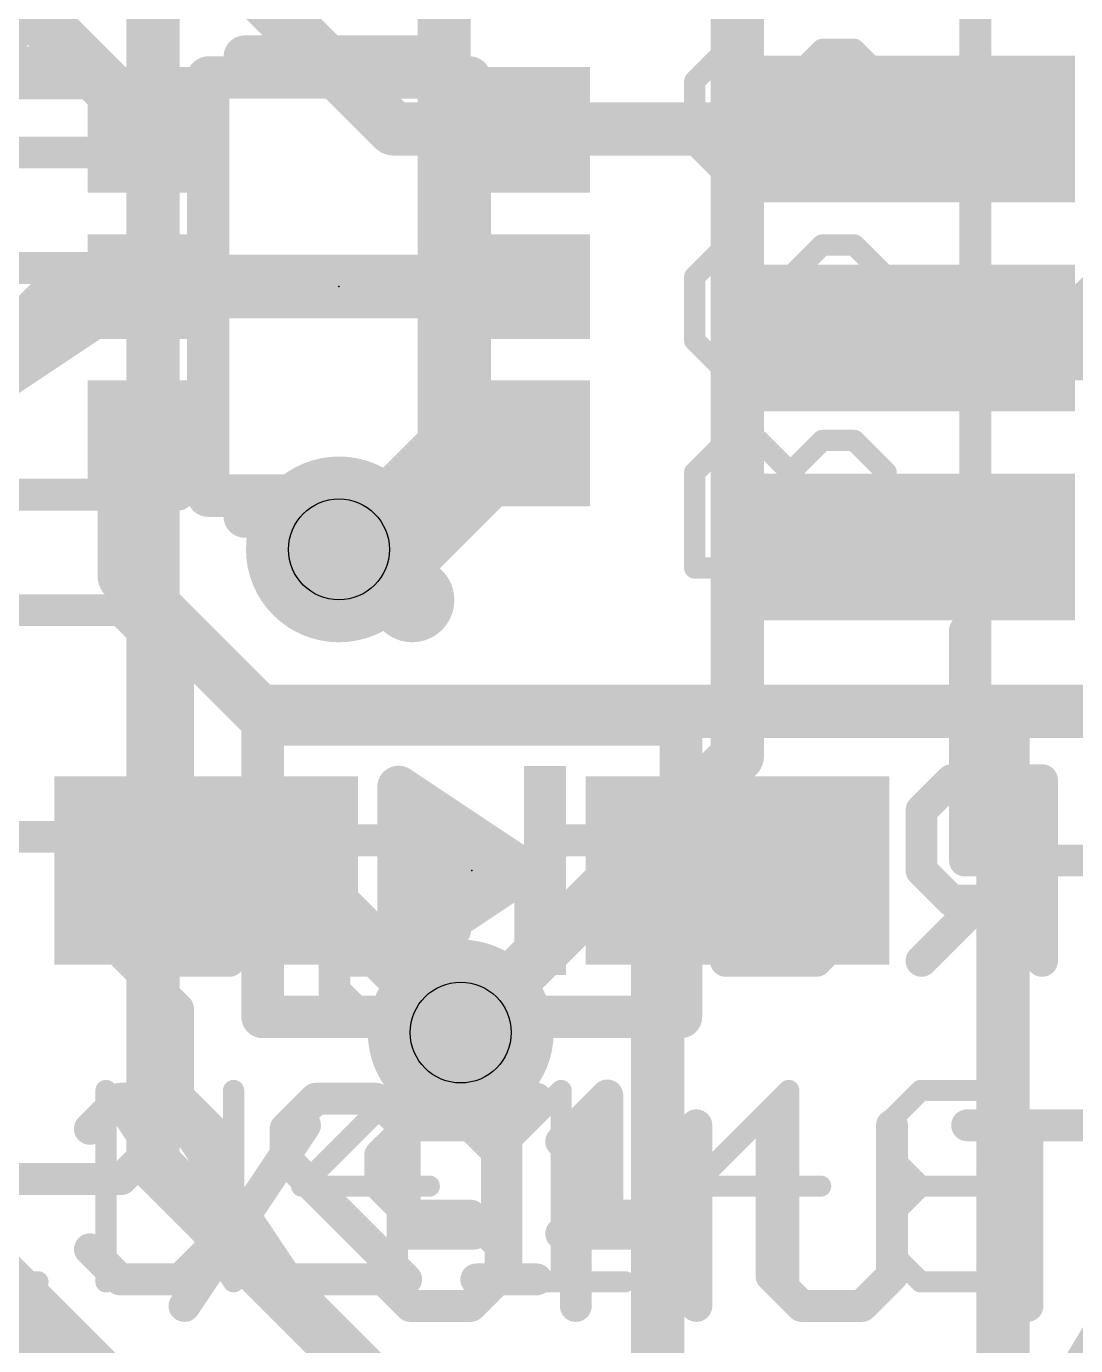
# Model space of a CAD drawing. Extents: x -1.9 to 34.1, y -8.2 to 17.9.
# Drawn here: x 16.03 to 21.05, y 3.57 to 9.88 of the extents above; entities that cross this region are included whole.
import ezdxf

# ---------------------------------------------------------------- set-up
doc = ezdxf.new("R2010")
doc.units = 0
for name, color, linetype in [('1', 12, 'CONTINUOUS'), ('16', 5, 'CONTINUOUS'), ('18', 110, 'CONTINUOUS'), ('21', 40, 'CONTINUOUS'), ('22', 6, 'CONTINUOUS'), ('23', 53, 'CONTINUOUS'), ('25', 253, 'CONTINUOUS'), ('27', 253, 'CONTINUOUS'), ('29', 253, 'CONTINUOUS'), ('31', 253, 'CONTINUOUS'), ('39', 12, 'CONTINUOUS'), ('40', 132, 'CONTINUOUS'), ('41', 12, 'CONTINUOUS'), ('42', 132, 'CONTINUOUS'), ('44', 253, 'CONTINUOUS'), ('51', 253, 'CONTINUOUS')]:
    doc.layers.add(name, color=color, linetype=linetype)

# ---------------------------------------------------------------- blocks, each defined once
blk = doc.blocks.new('RECT')
blk.add_solid([(-0.5, -0.5), (0.5, -0.5), (-0.5, 0.5), (0.5, 0.5)])
blk = doc.blocks.new('ROUNDV')
at = {"const_width": 0.5}
blk.add_lwpolyline([(0, -0.25, 1), (0, 0.25, 1), (0, -0.25)], format="xyb", dxfattribs=at)

msp = doc.modelspace()

# ---------------------------------------------------------------- linework, layer by layer
at = {"layer": '1'}
for points, const_width in [([(16.764, 10.414), (17.788, 9.39)], 0.254), ([(15.845, 10.167), (16.353, 9.659)], 0.254), ([(14.9456, 9.659), (16.353, 9.659)], 0.254), ([(16.353, 9.659), (16.626, 9.386)], 0.254), ([(17.788, 9.39), (18.43, 9.39)], 0.254), ([(18.426, 9.386), (18.43, 9.39)], 0.254), ([(18.43, 9.39), (20.219, 9.39)], 0.254), ([(21.0773, 8.39), (21.9583, 9.271)], 0.4064), ([(16.256, 8.636), (15.113, 7.493)], 0.3048), ([(16.626, 8.636), (16.256, 8.636)], 0.3048), ([(16.626, 8.636), (18.426, 8.636)], 0.3048), ([(20.219, 8.39), (21.0773, 8.39)], 0.4064), ([(16.626, 7.886), (16.499, 7.759)], 0.254), ([(17.9187, 7.3787), (18.426, 7.886)], 0.254), ([(16.499, 7.759), (16.499, 7.25)], 0.254), ([(17.526, 7.3787), (17.9187, 7.3787)], 0.254), ([(16.499, 7.25), (17.145, 6.604)], 0.254), ([(17.145, 6.604), (20.701, 6.604)], 0.254), ([(20.701, 6.604), (22.098, 6.604)], 0.254), ([(20.701, 6.604), (20.701, 1.778)], 0.254), ([(17.3336, 5.842), (16.891, 5.842)], 0.254), ([(18.1083, 5.0673), (17.3336, 5.842)], 0.254), ([(19.05, 5.461), (19.431, 5.842)], 0.254), ([(19.05, 2.54), (19.05, 5.461)], 0.254), ([(16.51, 3.087), (15.24, 4.357)], 0.254)]:
    msp.add_lwpolyline(points, dxfattribs=dict(at, const_width=const_width))
for points, const_width in [([(16.3979, 9.7039, 1), (16.3081, 9.6141)], 0.127), ([(16.353, 9.5955, 1), (16.353, 9.7225)], 0.127), ([(16.3081, 9.6141, 1), (16.3979, 9.7039)], 0.127), ([(16.5811, 9.3411, 1), (16.6709, 9.4309)], 0.127), ([(17.788, 9.4535, 1), (17.788, 9.3265)], 0.127), ([(17.7431, 9.3451, 1), (17.8329, 9.4349)], 0.127), ([(18.3811, 9.4309, 1), (18.4709, 9.3411)], 0.127), ([(18.43, 9.4535, 1), (18.43, 9.3265)], 0.127), ([(18.4749, 9.3451, 1), (18.3851, 9.4349)], 0.127), ([(18.43, 9.3265, 1), (18.43, 9.4535)], 0.127), ([(20.219, 9.3265, 1), (20.219, 9.4535)], 0.127), ([(16.256, 8.7122, 1), (16.256, 8.5598)], 0.1524), ([(16.3099, 8.5821, 1), (16.2021, 8.6899)], 0.1524), ([(16.626, 8.7122, 1), (16.626, 8.5598)], 0.1524), ([(16.626, 8.5598, 1), (16.626, 8.7122)], 0.1524), ([(18.426, 8.5598, 1), (18.426, 8.7122)], 0.1524), ([(20.219, 8.4916, 1), (20.219, 8.2884)], 0.2032), ([(21.0773, 8.2884, 1), (21.0773, 8.4916)], 0.2032), ([(21.0055, 8.4618, 1), (21.1491, 8.3182)], 0.2032), ([(16.6709, 7.8411, 1), (16.5811, 7.9309)], 0.127), ([(18.4709, 7.8411, 1), (18.3811, 7.9309)], 0.127), ([(16.5625, 7.759, 1), (16.4355, 7.759)], 0.127), ([(16.4541, 7.8039, 1), (16.5439, 7.7141)], 0.127), ([(17.526, 7.4422, 1), (17.526, 7.3152)], 0.127), ([(17.8738, 7.4236, 1), (17.9636, 7.3338)], 0.127), ([(17.9187, 7.3152, 1), (17.9187, 7.4422)], 0.127), ([(16.5439, 7.2949, 1), (16.4541, 7.2051)], 0.127), ([(16.4355, 7.25, 1), (16.5625, 7.25)], 0.127), ([(17.145, 6.6675, 1), (17.145, 6.5405)], 0.127), ([(17.1001, 6.5591, 1), (17.1899, 6.6489)], 0.127), ([(20.701, 6.6675, 1), (20.701, 6.5405)], 0.127), ([(20.7645, 6.604, 1), (20.6375, 6.604)], 0.127), ([(20.701, 6.5405, 1), (20.701, 6.6675)], 0.127), ([(16.891, 5.9055, 1), (16.891, 5.7785)], 0.127), ([(17.3785, 5.8869, 1), (17.2887, 5.7971)], 0.127), ([(17.3336, 5.7785, 1), (17.3336, 5.9055)], 0.127), ([(19.4759, 5.7971, 1), (19.3861, 5.8869)], 0.127), ([(19.1135, 5.461, 1), (18.9865, 5.461)], 0.127), ([(19.0051, 5.5059, 1), (19.0949, 5.4161)], 0.127), ([(18.0634, 5.0224, 1), (18.1532, 5.1122)], 0.127)]:
    msp.add_lwpolyline(points, format="xyb", dxfattribs=dict(at, const_width=const_width))
at = {"layer": '16', "const_width": 0.254}
for points in [[(19.431, 10.922), (19.431, 6.39)], [(18.0293, 10.3713), (18.0293, 7.882)], [(16.637, 10.033), (16.637, 4.445)], [(18.0293, 7.882), (17.526, 7.3787)], [(19.431, 6.39), (18.1083, 5.0673)], [(14.224, 5.588), (16.51, 3.302)], [(17.7292, 3.3528), (16.637, 4.445)]]:
    msp.add_lwpolyline(points, dxfattribs=at)
at = {"layer": '16', "const_width": 0.127}
for points in [[(18.0742, 7.8371, 1), (17.9844, 7.9269)], [(17.9658, 7.882, 1), (18.0928, 7.882)], [(17.4811, 7.4236, 1), (17.5709, 7.3338)], [(19.4759, 6.3451, 1), (19.3861, 6.4349)], [(19.3675, 6.39, 1), (19.4945, 6.39)], [(18.0634, 5.1122, 1), (18.1532, 5.0224)], [(16.6819, 4.4899, 1), (16.5921, 4.4001)], [(16.5735, 4.445, 1), (16.7005, 4.445)]]:
    msp.add_lwpolyline(points, format="xyb", dxfattribs=at)
at = {"layer": '21'}
for points, const_width in [([(17.076, 9.736), (17.976, 9.736)], 0.2032), ([(17.076, 7.536), (17.976, 7.536)], 0.2032), ([(20.519, 5.89), (20.519, 6.99)], 0.1524), ([(17.161, 6.542), (19.161, 6.542)], 0.2032), ([(17.811, 5.442), (17.811, 6.242)], 0.2032), ([(17.811, 6.242), (18.411, 5.842)], 0.2032), ([(17.961, 5.642), (17.961, 6.042)], 0.2032), ([(17.961, 6.042), (18.261, 5.842)], 0.2032), ([(18.411, 5.842), (17.811, 5.442)], 0.2032), ([(17.961, 5.8928), (18.1848, 5.8928)], 0.2032), ([(18.261, 5.842), (17.961, 5.642)], 0.2032), ([(23.119, 5.89), (20.519, 5.89)], 0.1524), ([(17.961, 5.6896), (18.0324, 5.6896)], 0.2032), ([(19.161, 5.142), (17.161, 5.142)], 0.2032), ([(16.7874, 4.6235), (17.3636, 3.7592)], 0.1524), ([(17.3636, 4.6235), (16.7874, 3.7592)], 0.1524), ([(17.867, 4.6235), (17.7229, 4.4795)], 0.1524), ([(18.1551, 4.6235), (17.867, 4.6235)], 0.1524), ([(18.2991, 4.4795), (18.1551, 4.6235)], 0.1524), ([(18.6584, 3.7592), (18.6584, 4.6235)], 0.1524), ([(19.2347, 4.6235), (19.2347, 3.7592)], 0.1524), ([(19.594, 4.6235), (19.594, 3.9033)], 0.1524), ([(20.1702, 3.9033), (20.1702, 4.6235)], 0.1524), ([(20.5295, 4.6235), (21.1057, 4.6235)], 0.1524), ([(20.8176, 3.7592), (20.8176, 4.6235)], 0.1524), ([(17.7229, 4.4795), (17.7229, 4.3354)], 0.1524), ([(17.7229, 4.3354), (17.867, 4.1914)], 0.1524), ([(17.867, 4.1914), (18.1551, 4.1914)], 0.1524), ([(18.1551, 4.1914), (18.2991, 4.0473)], 0.1524), ([(18.6584, 4.1914), (19.2347, 4.1914)], 0.1524), ([(18.2991, 4.0473), (18.2991, 3.9033)], 0.1524), ([(17.867, 3.7592), (17.7229, 3.9033)], 0.1524), ([(18.2991, 3.9033), (18.1551, 3.7592)], 0.1524), ([(19.594, 3.9033), (19.738, 3.7592)], 0.1524), ([(20.0261, 3.7592), (20.1702, 3.9033)], 0.1524), ([(18.1551, 3.7592), (17.867, 3.7592)], 0.1524), ([(19.738, 3.7592), (20.0261, 3.7592)], 0.1524)]:
    msp.add_lwpolyline(points, dxfattribs=dict(at, const_width=const_width))
for points, const_width in [([(17.076, 9.7868, 1), (17.076, 9.6852)], 0.1016), ([(17.976, 9.6852, 1), (17.976, 9.7868)], 0.1016), ([(17.076, 7.5868, 1), (17.076, 7.4852)], 0.1016), ([(17.976, 7.4852, 1), (17.976, 7.5868)], 0.1016), ([(17.876, 7.036, 1), (17.876, 7.236, 1), (17.876, 7.036)], 0.2032), ([(20.5571, 6.99, 1), (20.4809, 6.99)], 0.0762), ([(17.161, 6.5928, 1), (17.161, 6.4912)], 0.1016), ([(19.161, 6.4912, 1), (19.161, 6.5928)], 0.1016), ([(17.8618, 6.242, 1), (17.7602, 6.242)], 0.1016), ([(17.8392, 6.2843, 1), (17.7828, 6.1997)], 0.1016), ([(18.0118, 6.042, 1), (17.9102, 6.042)], 0.1016), ([(17.9892, 6.0843, 1), (17.9328, 5.9997)], 0.1016), ([(17.961, 5.9436, 1), (17.961, 5.842)], 0.1016), ([(18.1848, 5.842, 1), (18.1848, 5.9436)], 0.1016), ([(18.2892, 5.7997, 1), (18.2328, 5.8843)], 0.1016), ([(18.2328, 5.7997, 1), (18.2892, 5.8843)], 0.1016), ([(18.4392, 5.7997, 1), (18.3828, 5.8843)], 0.1016), ([(18.3828, 5.7997, 1), (18.4392, 5.8843)], 0.1016), ([(20.519, 5.9281, 1), (20.519, 5.8519)], 0.0762), ([(20.4809, 5.89, 1), (20.5571, 5.89)], 0.0762), ([(17.961, 5.7404, 1), (17.961, 5.6388)], 0.1016), ([(18.0324, 5.6388, 1), (18.0324, 5.7404)], 0.1016), ([(17.9328, 5.6843, 1), (17.9892, 5.5997)], 0.1016), ([(17.9102, 5.642, 1), (18.0118, 5.642)], 0.1016), ([(17.7828, 5.4843, 1), (17.8392, 5.3997)], 0.1016), ([(17.7602, 5.442, 1), (17.8618, 5.442)], 0.1016), ([(17.161, 5.1928, 1), (17.161, 5.0912)], 0.1016), ([(19.161, 5.0912, 1), (19.161, 5.1928)], 0.1016), ([(16.8191, 4.6447, 1), (16.7557, 4.6024)], 0.0762), ([(17.3953, 4.6024, 1), (17.3319, 4.6447)], 0.0762), ([(17.867, 4.6616, 1), (17.867, 4.5854)], 0.0762), ([(17.8939, 4.5966, 1), (17.84, 4.6505)], 0.0762), ([(18.182, 4.6505, 1), (18.1281, 4.5966)], 0.0762), ([(18.1551, 4.5854, 1), (18.1551, 4.6616)], 0.0762), ([(18.6965, 4.6235, 1), (18.6203, 4.6235)], 0.0762), ([(19.2728, 4.6235, 1), (19.1966, 4.6235)], 0.0762), ([(19.6321, 4.6235, 1), (19.5559, 4.6235)], 0.0762), ([(20.2083, 4.6235, 1), (20.1321, 4.6235)], 0.0762), ([(20.5295, 4.6616, 1), (20.5295, 4.5854)], 0.0762), ([(20.8557, 4.6235, 1), (20.7795, 4.6235)], 0.0762), ([(22.86, 0.54, 1), (22.86, 4.54, 1), (22.86, 0.54)], 0.2032), ([(17.761, 4.4795, 1), (17.6848, 4.4795)], 0.0762), ([(17.696, 4.5064, 1), (17.7499, 4.4525)], 0.0762), ([(18.2722, 4.4525, 1), (18.3261, 4.5064)], 0.0762), ([(17.7499, 4.3624, 1), (17.696, 4.3085)], 0.0762), ([(17.6848, 4.3354, 1), (17.761, 4.3354)], 0.0762), ([(17.867, 4.2295, 1), (17.867, 4.1533)], 0.0762), ([(17.84, 4.1644, 1), (17.8939, 4.2183)], 0.0762), ([(18.182, 4.2183, 1), (18.1281, 4.1644)], 0.0762), ([(18.1551, 4.1533, 1), (18.1551, 4.2295)], 0.0762), ([(18.6584, 4.2295, 1), (18.6584, 4.1533)], 0.0762), ([(19.2347, 4.1533, 1), (19.2347, 4.2295)], 0.0762), ([(18.3372, 4.0473, 1), (18.261, 4.0473)], 0.0762), ([(18.2722, 4.0204, 1), (18.3261, 4.0743)], 0.0762), ([(17.7499, 3.9302, 1), (17.696, 3.8763)], 0.0762), ([(18.3261, 3.8763, 1), (18.2722, 3.9302)], 0.0762), ([(19.6209, 3.9302, 1), (19.567, 3.8763)], 0.0762), ([(20.1971, 3.8763, 1), (20.1432, 3.9302)], 0.0762), ([(18.261, 3.9033, 1), (18.3372, 3.9033)], 0.0762), ([(19.5559, 3.9033, 1), (19.6321, 3.9033)], 0.0762), ([(20.1321, 3.9033, 1), (20.2083, 3.9033)], 0.0762), ([(16.7557, 3.7803, 1), (16.8191, 3.7381)], 0.0762), ([(17.3319, 3.7381, 1), (17.3953, 3.7803)], 0.0762), ([(17.867, 3.7973, 1), (17.867, 3.7211)], 0.0762), ([(17.84, 3.7323, 1), (17.8939, 3.7861)], 0.0762), ([(18.1281, 3.7861, 1), (18.182, 3.7323)], 0.0762), ([(18.1551, 3.7211, 1), (18.1551, 3.7973)], 0.0762), ([(18.6203, 3.7592, 1), (18.6965, 3.7592)], 0.0762), ([(19.1966, 3.7592, 1), (19.2728, 3.7592)], 0.0762), ([(19.738, 3.7973, 1), (19.738, 3.7211)], 0.0762), ([(19.7111, 3.7323, 1), (19.765, 3.7861)], 0.0762), ([(19.9992, 3.7861, 1), (20.0531, 3.7323)], 0.0762), ([(20.0261, 3.7211, 1), (20.0261, 3.7973)], 0.0762), ([(20.7795, 3.7592, 1), (20.8557, 3.7592)], 0.0762)]:
    msp.add_lwpolyline(points, format="xyb", dxfattribs=dict(at, const_width=const_width))
at = {"layer": '22', "const_width": 0.1524}
for points in [[(20.4554, 6.2745), (20.3113, 6.1305)], [(20.8876, 6.2745), (20.4554, 6.2745)], [(20.8876, 5.4102), (20.8876, 6.2745)], [(20.3113, 6.1305), (20.3113, 5.8424)], [(16.7133, 5.9864), (16.5693, 5.8424)], [(17.0014, 5.9864), (16.7133, 5.9864)], [(17.1455, 5.8424), (17.0014, 5.9864)], [(17.5048, 5.2661), (17.5048, 5.9864)], [(17.5048, 5.9864), (17.9369, 5.9864)], [(17.9369, 5.9864), (18.081, 5.8424)], [(18.5844, 5.9864), (18.4403, 5.8424)], [(19.0165, 5.9864), (18.5844, 5.9864)], [(19.0165, 5.4102), (19.0165, 5.9864)], [(19.5199, 5.9864), (19.3758, 5.8424)], [(19.808, 5.9864), (19.5199, 5.9864)], [(16.5693, 5.8424), (16.5693, 5.6983)], [(17.1455, 5.5543), (17.1455, 5.8424)], [(18.081, 5.8424), (18.081, 5.5543)], [(18.4403, 5.8424), (18.4403, 5.4102)], [(19.3758, 5.8424), (19.3758, 5.4102)], [(20.3113, 5.8424), (20.4554, 5.6983)], [(16.5693, 5.6983), (17.1455, 5.6983)], [(19.808, 5.6983), (19.3758, 5.6983)], [(19.952, 5.5543), (19.808, 5.6983)], [(20.5994, 5.6983), (20.3113, 5.4102)], [(20.4554, 5.6983), (20.8876, 5.6983)], [(17.0014, 5.4102), (17.1455, 5.5543)], [(18.081, 5.5543), (17.9369, 5.4102)], [(19.808, 5.4102), (19.952, 5.5543)], [(16.7133, 5.4102), (17.0014, 5.4102)], [(17.9369, 5.4102), (17.5048, 5.4102)], [(19.3758, 5.4102), (19.808, 5.4102)], [(17.6488, 5.1221), (17.5048, 5.2661)], [(17.7929, 5.1221), (17.6488, 5.1221)], [(16.3354, 4.6065), (16.4794, 4.7505)], [(16.4794, 4.7505), (16.7675, 4.7505)], [(16.7675, 4.7505), (16.9116, 4.6065)], [(17.2709, 4.6065), (17.415, 4.7505)], [(17.415, 4.7505), (17.7031, 4.7505)], [(17.7031, 4.7505), (17.8471, 4.6065)], [(18.4708, 4.7505), (18.1827, 4.7505)], [(18.3267, 3.8862), (18.3267, 4.7505)], [(16.9116, 4.6065), (16.9116, 4.0303)], [(17.2709, 4.4624), (17.2709, 4.6065)], [(17.8471, 3.8862), (17.2709, 4.4624)], [(16.4794, 3.8862), (16.3354, 4.0303)], [(16.9116, 4.0303), (16.7675, 3.8862)], [(16.7675, 3.8862), (16.4794, 3.8862)], [(17.2709, 3.8862), (17.8471, 3.8862)], [(18.4708, 3.8862), (18.1827, 3.8862)]]:
    msp.add_lwpolyline(points, dxfattribs=at)
at = {"layer": '22', "const_width": 0.0762}
for points in [[(20.4554, 6.3126, 1), (20.4554, 6.2364)], [(20.4823, 6.2476, 1), (20.4284, 6.3015)], [(20.9257, 6.2745, 1), (20.8495, 6.2745)], [(20.8876, 6.2364, 1), (20.8876, 6.3126)], [(20.3494, 6.1305, 1), (20.2732, 6.1305)], [(20.2844, 6.1574, 1), (20.3383, 6.1035)], [(16.7133, 6.0245, 1), (16.7133, 5.9483)], [(16.7403, 5.9595, 1), (16.6864, 6.0134)], [(17.0284, 6.0134, 1), (16.9745, 5.9595)], [(17.0014, 5.9483, 1), (17.0014, 6.0245)], [(17.5429, 5.9864, 1), (17.4667, 5.9864)], [(17.5048, 6.0245, 1), (17.5048, 5.9483)], [(17.9639, 6.0134, 1), (17.91, 5.9595)], [(17.9369, 5.9483, 1), (17.9369, 6.0245)], [(18.5844, 6.0245, 1), (18.5844, 5.9483)], [(18.6113, 5.9595, 1), (18.5574, 6.0134)], [(19.0546, 5.9864, 1), (18.9784, 5.9864)], [(19.0165, 5.9483, 1), (19.0165, 6.0245)], [(19.5199, 6.0245, 1), (19.5199, 5.9483)], [(19.5468, 5.9595, 1), (19.4929, 6.0134)], [(19.808, 5.9483, 1), (19.808, 6.0245)], [(16.5423, 5.8693, 1), (16.5962, 5.8154)], [(16.6074, 5.8424, 1), (16.5312, 5.8424)], [(17.1836, 5.8424, 1), (17.1074, 5.8424)], [(17.1185, 5.8154, 1), (17.1724, 5.8693)], [(18.1191, 5.8424, 1), (18.0429, 5.8424)], [(18.0541, 5.8154, 1), (18.1079, 5.8693)], [(18.4784, 5.8424, 1), (18.4022, 5.8424)], [(18.4134, 5.8693, 1), (18.4672, 5.8154)], [(19.4139, 5.8424, 1), (19.3377, 5.8424)], [(19.3489, 5.8693, 1), (19.4028, 5.8154)], [(20.3383, 5.8693, 1), (20.2844, 5.8154)], [(20.2732, 5.8424, 1), (20.3494, 5.8424)], [(16.5693, 5.7364, 1), (16.5693, 5.6602)], [(17.1455, 5.6602, 1), (17.1455, 5.7364)], [(19.3758, 5.7364, 1), (19.3758, 5.6602)], [(19.8349, 5.7253, 1), (19.781, 5.6714)], [(19.808, 5.6602, 1), (19.808, 5.7364)], [(20.4554, 5.7364, 1), (20.4554, 5.6602)], [(20.4284, 5.6714, 1), (20.4823, 5.7253)], [(20.6264, 5.6714, 1), (20.5725, 5.7253)], [(20.8876, 5.6602, 1), (20.8876, 5.7364)], [(16.5312, 5.6983, 1), (16.6074, 5.6983)], [(17.1724, 5.5273, 1), (17.1185, 5.5812)], [(18.1079, 5.5273, 1), (18.0541, 5.5812)], [(19.979, 5.5273, 1), (19.9251, 5.5812)], [(19.9251, 5.5273, 1), (19.979, 5.5812)], [(17.1074, 5.5543, 1), (17.1836, 5.5543)], [(18.0429, 5.5543, 1), (18.1191, 5.5543)], [(16.7133, 5.4483, 1), (16.7133, 5.3721)], [(16.9745, 5.4371, 1), (17.0284, 5.3833)], [(17.0014, 5.3721, 1), (17.0014, 5.4483)], [(17.5048, 5.4483, 1), (17.5048, 5.3721)], [(17.91, 5.4371, 1), (17.9639, 5.3833)], [(17.9369, 5.3721, 1), (17.9369, 5.4483)], [(18.4022, 5.4102, 1), (18.4784, 5.4102)], [(18.9784, 5.4102, 1), (19.0546, 5.4102)], [(19.3758, 5.4483, 1), (19.3758, 5.3721)], [(19.3377, 5.4102, 1), (19.4139, 5.4102)], [(19.781, 5.4371, 1), (19.8349, 5.3833)], [(19.808, 5.3721, 1), (19.808, 5.4483)], [(20.2844, 5.4371, 1), (20.3383, 5.3833)], [(20.8495, 5.4102, 1), (20.9257, 5.4102)], [(17.5317, 5.2931, 1), (17.4778, 5.2392)], [(17.4667, 5.2661, 1), (17.5429, 5.2661)], [(17.6488, 5.1602, 1), (17.6488, 5.084)], [(17.6219, 5.0951, 1), (17.6758, 5.149)], [(17.7929, 5.084, 1), (17.7929, 5.1602)], [(16.4794, 4.7886, 1), (16.4794, 4.7124)], [(16.5064, 4.7236, 1), (16.4525, 4.7775)], [(16.7945, 4.7775, 1), (16.7406, 4.7236)], [(16.7675, 4.7124, 1), (16.7675, 4.7886)], [(17.415, 4.7886, 1), (17.415, 4.7124)], [(17.4419, 4.7236, 1), (17.388, 4.7775)], [(17.73, 4.7775, 1), (17.6761, 4.7236)], [(17.7031, 4.7124, 1), (17.7031, 4.7886)], [(18.1827, 4.7886, 1), (18.1827, 4.7124)], [(18.3648, 4.7505, 1), (18.2886, 4.7505)], [(18.4708, 4.7124, 1), (18.4708, 4.7886)], [(16.3084, 4.6334, 1), (16.3623, 4.5795)], [(16.9497, 4.6065, 1), (16.8735, 4.6065)], [(16.8847, 4.5795, 1), (16.9385, 4.6334)], [(17.309, 4.6065, 1), (17.2328, 4.6065)], [(17.244, 4.6334, 1), (17.2978, 4.5795)], [(17.8202, 4.5795, 1), (17.8741, 4.6334)], [(17.2978, 4.4894, 1), (17.244, 4.4355)], [(17.2328, 4.4624, 1), (17.309, 4.4624)], [(16.3623, 4.0572, 1), (16.3084, 4.0033)], [(16.9385, 4.0033, 1), (16.8847, 4.0572)], [(16.8735, 4.0303, 1), (16.9497, 4.0303)], [(16.4794, 3.9243, 1), (16.4794, 3.8481)], [(16.4525, 3.8593, 1), (16.5064, 3.9131)], [(16.7406, 3.9131, 1), (16.7945, 3.8593)], [(16.7675, 3.8481, 1), (16.7675, 3.9243)], [(17.2709, 3.9243, 1), (17.2709, 3.8481)], [(17.8202, 3.8593, 1), (17.8741, 3.9131)], [(17.8471, 3.8481, 1), (17.8471, 3.9243)], [(18.1827, 3.9243, 1), (18.1827, 3.8481)], [(18.2886, 3.8862, 1), (18.3648, 3.8862)], [(18.4708, 3.8481, 1), (18.4708, 3.9243)]]:
    msp.add_lwpolyline(points, format="xyb", dxfattribs=at)
at = {"layer": '23'}
for p in [(17.526, 8.636), (18.161, 5.842)]:
    msp.add_point(p, dxfattribs=at)
at = {"layer": '25', "const_width": 0.1524}
for points in [[(15.1298, 9.2777), (16.7568, 10.3623)], [(16.7568, 9.2777), (15.1298, 9.2777)], [(15.1298, 7.6405), (16.7568, 8.7252)], [(16.7568, 8.7252), (15.1298, 8.7252)], [(16.7568, 7.6405), (15.1298, 7.6405)], [(16.4856, 7.088), (15.401, 7.088)], [(16.7568, 6.8169), (16.4856, 7.088)], [(16.7568, 6.2745), (16.7568, 6.8169)], [(16.4856, 6.0034), (16.7568, 6.2745)], [(15.401, 6.0034), (16.4856, 6.0034)], [(16.7568, 5.1797), (16.4856, 5.4509)], [(16.7568, 4.6374), (16.7568, 5.1797)], [(17.8404, 4.7664), (17.8404, 4.1054)], [(18.1709, 4.7664), (17.8404, 4.7664)], [(18.281, 4.6562), (18.1709, 4.7664)], [(18.5888, 4.546), (18.8091, 4.7664)], [(18.8091, 4.7664), (18.8091, 4.1054)], [(16.4856, 4.3662), (16.7568, 4.6374)], [(18.281, 4.2156), (18.281, 4.6562)], [(15.401, 4.3662), (16.4856, 4.3662)], [(18.1709, 4.1054), (18.281, 4.2156)], [(17.8404, 4.1054), (18.1709, 4.1054)], [(18.5888, 4.1054), (19.0294, 4.1054)]]:
    msp.add_lwpolyline(points, dxfattribs=at)
at = {"layer": '25', "const_width": 0.0762}
for points in [[(16.7568, 9.2396, 1), (16.7568, 9.3158)], [(16.7779, 8.6935, 1), (16.7357, 8.7569)], [(16.7568, 8.6871, 1), (16.7568, 8.7633)], [(16.7568, 7.6024, 1), (16.7568, 7.6786)], [(16.5126, 7.115, 1), (16.4587, 7.0611)], [(16.4856, 7.0499, 1), (16.4856, 7.1261)], [(16.7949, 6.8169, 1), (16.7187, 6.8169)], [(16.7299, 6.7899, 1), (16.7837, 6.8438)], [(16.7187, 6.2745, 1), (16.7949, 6.2745)], [(16.7837, 6.2476, 1), (16.7299, 6.3015)], [(16.4587, 6.0303, 1), (16.5126, 5.9764)], [(16.4856, 5.9653, 1), (16.4856, 6.0415)], [(16.5126, 5.4778, 1), (16.4587, 5.4239)], [(16.7949, 5.1797, 1), (16.7187, 5.1797)], [(16.7299, 5.1528, 1), (16.7837, 5.2066)], [(17.8785, 4.7664, 1), (17.8023, 4.7664)], [(17.8404, 4.8045, 1), (17.8404, 4.7283)], [(18.1978, 4.7933, 1), (18.1439, 4.7394)], [(18.1709, 4.7283, 1), (18.1709, 4.8045)], [(18.8472, 4.7664, 1), (18.771, 4.7664)], [(18.836, 4.7394, 1), (18.7822, 4.7933)], [(16.7187, 4.6374, 1), (16.7949, 4.6374)], [(16.7837, 4.6104, 1), (16.7299, 4.6643)], [(18.3191, 4.6562, 1), (18.2429, 4.6562)], [(18.2541, 4.6293, 1), (18.308, 4.6831)], [(18.5618, 4.573, 1), (18.6157, 4.5191)], [(16.4587, 4.3931, 1), (16.5126, 4.3393)], [(16.4856, 4.3281, 1), (16.4856, 4.4043)], [(18.308, 4.1886, 1), (18.2541, 4.2425)], [(18.2429, 4.2156, 1), (18.3191, 4.2156)], [(17.8404, 4.1435, 1), (17.8404, 4.0673)], [(18.1439, 4.1323, 1), (18.1978, 4.0785)], [(18.1709, 4.0673, 1), (18.1709, 4.1435)], [(18.5888, 4.1435, 1), (18.5888, 4.0673)], [(19.0294, 4.0673, 1), (19.0294, 4.1435)], [(17.8023, 4.1054, 1), (17.8785, 4.1054)], [(18.771, 4.1054, 1), (18.8472, 4.1054)]]:
    msp.add_lwpolyline(points, format="xyb", dxfattribs=at)
at = {"layer": '27', "const_width": 0.1016}
for points in [[(19.3796, 9.771), (19.227, 9.6184)], [(19.6846, 9.6184), (19.8371, 9.771)], [(19.8371, 9.771), (19.9897, 9.771)], [(19.9897, 9.771), (20.1422, 9.6184)], [(19.227, 9.6184), (19.227, 9.3134)], [(19.6846, 9.3134), (19.6846, 9.6184)], [(20.1422, 9.6184), (20.1422, 9.3134)], [(19.227, 9.3134), (19.3796, 9.1608)], [(19.5321, 9.1608), (19.6846, 9.3134)], [(20.1422, 9.3134), (19.9897, 9.1608)], [(19.3796, 9.1608), (19.5321, 9.1608)], [(19.3796, 8.8354), (19.227, 8.6829)], [(19.6846, 8.6829), (19.8371, 8.8354)], [(19.8371, 8.8354), (19.9897, 8.8354)], [(19.9897, 8.8354), (20.1422, 8.6829)], [(19.227, 8.6829), (19.227, 8.3778)], [(19.6846, 8.3778), (19.6846, 8.6829)], [(20.1422, 8.6829), (20.1422, 8.3778)], [(19.227, 8.3778), (19.3796, 8.2253)], [(19.5321, 8.2253), (19.6846, 8.3778)], [(20.1422, 8.3778), (19.9897, 8.2253)], [(19.3796, 8.2253), (19.5321, 8.2253)], [(19.227, 7.7474), (19.3796, 7.8999)], [(19.3796, 7.8999), (19.5321, 7.8999)], [(19.5321, 7.8999), (19.6846, 7.7474)], [(19.6846, 7.7474), (19.8371, 7.8999)], [(19.8371, 7.8999), (19.9897, 7.8999)], [(19.9897, 7.8999), (20.1422, 7.7474)], [(19.227, 7.2898), (19.227, 7.7474)], [(19.6846, 7.2898), (19.6846, 7.7474)], [(20.1422, 7.7474), (20.1422, 7.2898)], [(20.1422, 7.2898), (19.227, 7.2898)], [(16.4122, 3.8748), (16.4122, 4.79)], [(16.4122, 4.79), (17.0223, 3.8748)], [(17.0223, 3.8748), (17.0223, 4.79)], [(17.8053, 4.79), (17.3477, 4.3324)], [(17.8053, 3.8748), (17.8053, 4.79)], [(18.2832, 4.4849), (18.5883, 4.79)], [(18.5883, 4.79), (18.5883, 3.8748)], [(19.6763, 4.79), (19.2188, 4.3324)], [(19.6763, 3.8748), (19.6763, 4.79)], [(20.1543, 4.6375), (20.3068, 4.79)], [(20.3068, 4.79), (20.6119, 4.79)], [(20.6119, 4.79), (20.7644, 4.6375)], [(20.1543, 4.4849), (20.1543, 4.6375)], [(20.7644, 4.6375), (20.7644, 4.4849)], [(20.3068, 4.3324), (20.1543, 4.4849)], [(20.7644, 4.4849), (20.6119, 4.3324)], [(17.3477, 4.3324), (17.9578, 4.3324)], [(19.2188, 4.3324), (19.8289, 4.3324)], [(20.1543, 4.1799), (20.3068, 4.3324)], [(20.3068, 4.3324), (20.6119, 4.3324)], [(20.6119, 4.3324), (20.7644, 4.1799)], [(20.1543, 4.0273), (20.1543, 4.1799)], [(20.7644, 4.1799), (20.7644, 4.0273)], [(20.3068, 3.8748), (20.1543, 4.0273)], [(20.7644, 4.0273), (20.6119, 3.8748)], [(15.4767, 3.8748), (16.0868, 3.8748)], [(18.2832, 3.8748), (18.8934, 3.8748)], [(20.6119, 3.8748), (20.3068, 3.8748)]]:
    msp.add_lwpolyline(points, dxfattribs=at)
at = {"layer": '27', "const_width": 0.0508}
for points in [[(19.3975, 9.753, 1), (19.3616, 9.7889)], [(19.8371, 9.7964, 1), (19.8371, 9.7456)], [(19.8551, 9.753, 1), (19.8192, 9.7889)], [(20.0076, 9.7889, 1), (19.9717, 9.753)], [(19.9897, 9.7456, 1), (19.9897, 9.7964)], [(19.2524, 9.6184, 1), (19.2016, 9.6184)], [(19.2091, 9.6364, 1), (19.245, 9.6005)], [(19.71, 9.6184, 1), (19.6592, 9.6184)], [(19.6666, 9.6364, 1), (19.7026, 9.6005)], [(20.1676, 9.6184, 1), (20.1168, 9.6184)], [(20.1242, 9.6005, 1), (20.1602, 9.6364)], [(19.245, 9.3313, 1), (19.2091, 9.2954)], [(19.7026, 9.2954, 1), (19.6666, 9.3313)], [(20.1602, 9.2954, 1), (20.1242, 9.3313)], [(19.2016, 9.3134, 1), (19.2524, 9.3134)], [(19.6592, 9.3134, 1), (19.71, 9.3134)], [(20.1168, 9.3134, 1), (20.1676, 9.3134)], [(19.3796, 9.1862, 1), (19.3796, 9.1354)], [(19.3616, 9.1429, 1), (19.3975, 9.1788)], [(19.5141, 9.1788, 1), (19.55, 9.1429)], [(19.5321, 9.1354, 1), (19.5321, 9.1862)], [(19.9717, 9.1788, 1), (20.0076, 9.1429)], [(19.3975, 8.8175, 1), (19.3616, 8.8534)], [(19.8371, 8.8608, 1), (19.8371, 8.81)], [(19.8551, 8.8175, 1), (19.8192, 8.8534)], [(20.0076, 8.8534, 1), (19.9717, 8.8175)], [(19.9897, 8.81, 1), (19.9897, 8.8608)], [(19.2524, 8.6829, 1), (19.2016, 8.6829)], [(19.2091, 8.7009, 1), (19.245, 8.6649)], [(19.6666, 8.7009, 1), (19.7026, 8.6649)], [(19.71, 8.6829, 1), (19.6592, 8.6829)], [(20.1676, 8.6829, 1), (20.1168, 8.6829)], [(20.1242, 8.6649, 1), (20.1602, 8.7009)], [(19.2016, 8.3778, 1), (19.2524, 8.3778)], [(19.245, 8.3958, 1), (19.2091, 8.3599)], [(19.6592, 8.3778, 1), (19.71, 8.3778)], [(19.7026, 8.3599, 1), (19.6666, 8.3958)], [(20.1168, 8.3778, 1), (20.1676, 8.3778)], [(20.1602, 8.3599, 1), (20.1242, 8.3958)], [(19.3796, 8.2507, 1), (19.3796, 8.1999)], [(19.3616, 8.2074, 1), (19.3975, 8.2433)], [(19.5141, 8.2433, 1), (19.55, 8.2074)], [(19.5321, 8.1999, 1), (19.5321, 8.2507)], [(19.9717, 8.2433, 1), (20.0076, 8.2074)], [(19.3796, 7.9253, 1), (19.3796, 7.8745)], [(19.3975, 7.882, 1), (19.3616, 7.9179)], [(19.55, 7.9179, 1), (19.5141, 7.882)], [(19.5321, 7.8745, 1), (19.5321, 7.9253)], [(19.8371, 7.9253, 1), (19.8371, 7.8745)], [(19.8551, 7.882, 1), (19.8192, 7.9179)], [(20.0076, 7.9179, 1), (19.9717, 7.882)], [(19.9897, 7.8745, 1), (19.9897, 7.9253)], [(19.2524, 7.7474, 1), (19.2016, 7.7474)], [(19.2091, 7.7654, 1), (19.245, 7.7294)], [(19.6666, 7.7654, 1), (19.7026, 7.7294)], [(19.71, 7.7474, 1), (19.6592, 7.7474)], [(19.6666, 7.7294, 1), (19.7026, 7.7654)], [(20.1676, 7.7474, 1), (20.1168, 7.7474)], [(20.1242, 7.7294, 1), (20.1602, 7.7654)], [(19.227, 7.3152, 1), (19.227, 7.2644)], [(20.1422, 7.2644, 1), (20.1422, 7.3152)], [(19.2016, 7.2898, 1), (19.2524, 7.2898)], [(19.6592, 7.2898, 1), (19.71, 7.2898)], [(20.1168, 7.2898, 1), (20.1676, 7.2898)], [(16.4376, 4.79, 1), (16.3868, 4.79)], [(16.4333, 4.8041, 1), (16.3911, 4.7759)], [(17.0477, 4.79, 1), (16.9969, 4.79)], [(17.8307, 4.79, 1), (17.7799, 4.79)], [(17.8233, 4.772, 1), (17.7874, 4.8079)], [(18.6137, 4.79, 1), (18.5629, 4.79)], [(18.6063, 4.772, 1), (18.5703, 4.8079)], [(19.7018, 4.79, 1), (19.6509, 4.79)], [(19.6943, 4.772, 1), (19.6584, 4.8079)], [(20.3068, 4.8154, 1), (20.3068, 4.7646)], [(20.3248, 4.772, 1), (20.2888, 4.8079)], [(20.6298, 4.8079, 1), (20.5939, 4.772)], [(20.6119, 4.7646, 1), (20.6119, 4.8154)], [(20.1797, 4.6375, 1), (20.1289, 4.6375)], [(20.1363, 4.6554, 1), (20.1722, 4.6195)], [(20.7898, 4.6375, 1), (20.739, 4.6375)], [(20.7464, 4.6195, 1), (20.7824, 4.6554)], [(18.2653, 4.5029, 1), (18.3012, 4.467)], [(20.1722, 4.5029, 1), (20.1363, 4.467)], [(20.1289, 4.4849, 1), (20.1797, 4.4849)], [(20.739, 4.4849, 1), (20.7898, 4.4849)], [(20.7824, 4.467, 1), (20.7464, 4.5029)], [(17.3477, 4.3578, 1), (17.3477, 4.307)], [(17.3298, 4.3504, 1), (17.3657, 4.3144)], [(17.9578, 4.307, 1), (17.9578, 4.3578)], [(19.2008, 4.3504, 1), (19.2367, 4.3144)], [(19.2188, 4.3578, 1), (19.2188, 4.307)], [(19.8289, 4.307, 1), (19.8289, 4.3578)], [(20.3068, 4.3578, 1), (20.3068, 4.307)], [(20.3248, 4.3144, 1), (20.2888, 4.3504)], [(20.2888, 4.3144, 1), (20.3248, 4.3504)], [(20.6298, 4.3504, 1), (20.5939, 4.3144)], [(20.5939, 4.3504, 1), (20.6298, 4.3144)], [(20.6119, 4.307, 1), (20.6119, 4.3578)], [(20.1797, 4.1799, 1), (20.1289, 4.1799)], [(20.7898, 4.1799, 1), (20.739, 4.1799)], [(20.1363, 4.1978, 1), (20.1722, 4.1619)], [(20.7464, 4.1619, 1), (20.7824, 4.1978)], [(20.1722, 4.0453, 1), (20.1363, 4.0094)], [(20.1289, 4.0273, 1), (20.1797, 4.0273)], [(20.739, 4.0273, 1), (20.7898, 4.0273)], [(20.7824, 4.0094, 1), (20.7464, 4.0453)], [(16.0868, 3.8494, 1), (16.0868, 3.9002)], [(17.0012, 3.8607, 1), (17.0435, 3.8889)], [(18.2832, 3.9002, 1), (18.2832, 3.8494)], [(18.8934, 3.8494, 1), (18.8934, 3.9002)], [(20.3068, 3.9002, 1), (20.3068, 3.8494)], [(20.2888, 3.8568, 1), (20.3248, 3.8928)], [(20.5939, 3.8928, 1), (20.6298, 3.8568)], [(20.6119, 3.8494, 1), (20.6119, 3.9002)], [(16.3868, 3.8748, 1), (16.4376, 3.8748)], [(16.9969, 3.8748, 1), (17.0477, 3.8748)], [(17.7799, 3.8748, 1), (17.8307, 3.8748)], [(18.5629, 3.8748, 1), (18.6137, 3.8748)], [(19.6509, 3.8748, 1), (19.7018, 3.8748)]]:
    msp.add_lwpolyline(points, format="xyb", dxfattribs=at)
at = {"layer": '39', "const_width": 2.032}
msp.add_lwpolyline([(22.86, 1.54, 1), (22.86, 3.54, 1), (22.86, 1.54)], format="xyb", dxfattribs=at)
at = {"layer": '40', "const_width": 2.032}
msp.add_lwpolyline([(22.86, 1.54, 1), (22.86, 3.54, 1), (22.86, 1.54)], format="xyb", dxfattribs=at)
at = {"layer": '41', "const_width": 2.032}
msp.add_lwpolyline([(22.86, 1.54, 1), (22.86, 3.54, 1), (22.86, 1.54)], format="xyb", dxfattribs=at)
at = {"layer": '42', "const_width": 2.032}
msp.add_lwpolyline([(22.86, 1.54, 1), (22.86, 3.54, 1), (22.86, 1.54)], format="xyb", dxfattribs=at)
at = {"layer": '44'}
for centre in [(17.526, 7.3787), (18.1083, 5.0673)]:
    msp.add_circle(centre, 0.2413, dxfattribs=at)
at = {"layer": '51'}
for points, const_width in [([(20.569, 5.89), (20.569, 11.99)], 0.1524), ([(16.901, 9.636), (18.151, 9.636)], 0.2032), ([(16.901, 7.636), (16.901, 9.636)], 0.2032), ([(18.151, 9.636), (18.151, 7.636)], 0.2032), ([(18.151, 7.636), (16.901, 7.636)], 0.2032), ([(17.161, 5.142), (17.161, 6.542)], 0.2032), ([(19.161, 6.542), (19.161, 5.142)], 0.2032), ([(24.819, 5.89), (20.569, 5.89)], 0.1524)]:
    msp.add_lwpolyline(points, dxfattribs=dict(at, const_width=const_width))
for points, const_width in [([(16.901, 9.6868, 1), (16.901, 9.5852)], 0.1016), ([(16.9518, 9.636, 1), (16.8502, 9.636)], 0.1016), ([(18.2018, 9.636, 1), (18.1002, 9.636)], 0.1016), ([(18.151, 9.5852, 1), (18.151, 9.6868)], 0.1016), ([(16.901, 7.6868, 1), (16.901, 7.5852)], 0.1016), ([(18.151, 7.5852, 1), (18.151, 7.6868)], 0.1016), ([(16.8502, 7.636, 1), (16.9518, 7.636)], 0.1016), ([(18.1002, 7.636, 1), (18.2018, 7.636)], 0.1016), ([(17.2118, 6.542, 1), (17.1102, 6.542)], 0.1016), ([(19.2118, 6.542, 1), (19.1102, 6.542)], 0.1016), ([(20.569, 5.9281, 1), (20.569, 5.8519)], 0.0762), ([(20.5309, 5.89, 1), (20.6071, 5.89)], 0.0762), ([(17.1102, 5.142, 1), (17.2118, 5.142)], 0.1016), ([(19.1102, 5.142, 1), (19.2118, 5.142)], 0.1016)]:
    msp.add_lwpolyline(points, format="xyb", dxfattribs=dict(at, const_width=const_width))

# ---------------------------------------------------------------- block references
at = {"layer": '1'}
for p, xscale, yscale, rotation in [((20.219, 9.39), 1.55, 0.6, 180), ((16.626, 9.386), 0.5, 0.5, 90), ((18.426, 9.386), 0.5, 0.5, 90), ((16.626, 8.636), 0.4, 0.5, 90), ((18.426, 8.636), 0.4, 0.5, 90), ((20.219, 8.39), 1.55, 0.6, 180), ((16.626, 7.886), 0.5, 0.5, 90), ((18.426, 7.886), 0.5, 0.5, 90), ((20.219, 7.39), 1.55, 0.6, 180), ((16.891, 5.842), 1.35, 0.8, 180), ((19.431, 5.842), 1.35, 0.8, 180)]:
    msp.add_blockref('RECT', p, dxfattribs=dict(at, xscale=xscale, yscale=yscale, rotation=rotation))
at = {"layer": '18', "xscale": 0.889, "yscale": 0.889}
for p in [(17.526, 7.3787), (17.526, 7.3787), (18.1083, 5.0673), (18.1083, 5.0673)]:
    msp.add_blockref('ROUNDV', p, dxfattribs=at)
at = {"layer": '21', "xscale": 0.2, "rotation": 180}
msp.add_blockref('RECT', (18.511, 5.842), dxfattribs=at)
at = {"layer": '29'}
for p, xscale, yscale, rotation in [((20.219, 9.39), 1.6516, 0.7016, 180), ((16.626, 9.386), 0.6016, 0.6016, 90), ((18.426, 9.386), 0.6016, 0.6016, 90), ((16.626, 8.636), 0.5016, 0.6016, 90), ((18.426, 8.636), 0.5016, 0.6016, 90), ((20.219, 8.39), 1.6516, 0.7016, 180), ((16.626, 7.886), 0.6016, 0.6016, 90), ((18.426, 7.886), 0.6016, 0.6016, 90), ((20.219, 7.39), 1.6516, 0.7016, 180), ((16.891, 5.842), 1.4516, 0.9016, 180), ((19.431, 5.842), 1.4516, 0.9016, 180)]:
    msp.add_blockref('RECT', p, dxfattribs=dict(at, xscale=xscale, yscale=yscale, rotation=rotation))
at = {"layer": '31'}
for p, xscale, yscale, rotation in [((20.219, 9.39), 1.55, 0.6, 180), ((16.626, 9.386), 0.5, 0.5, 90), ((18.426, 9.386), 0.5, 0.5, 90), ((16.626, 8.636), 0.4, 0.5, 90), ((18.426, 8.636), 0.4, 0.5, 90), ((20.219, 8.39), 1.55, 0.6, 180), ((16.626, 7.886), 0.5, 0.5, 90), ((18.426, 7.886), 0.5, 0.5, 90), ((20.219, 7.39), 1.55, 0.6, 180), ((16.891, 5.842), 1.35, 0.8, 180), ((19.431, 5.842), 1.35, 0.8, 180)]:
    msp.add_blockref('RECT', p, dxfattribs=dict(at, xscale=xscale, yscale=yscale, rotation=rotation))
at = {"layer": '51', "xscale": 0.25, "yscale": 0.35, "rotation": 90}
for p in [(16.651, 9.286), (18.401, 9.286), (16.651, 8.636), (18.401, 8.636), (16.651, 7.986), (18.401, 7.986)]:
    msp.add_blockref('RECT', p, dxfattribs=at)

doc.saveas('drawing.dxf')
